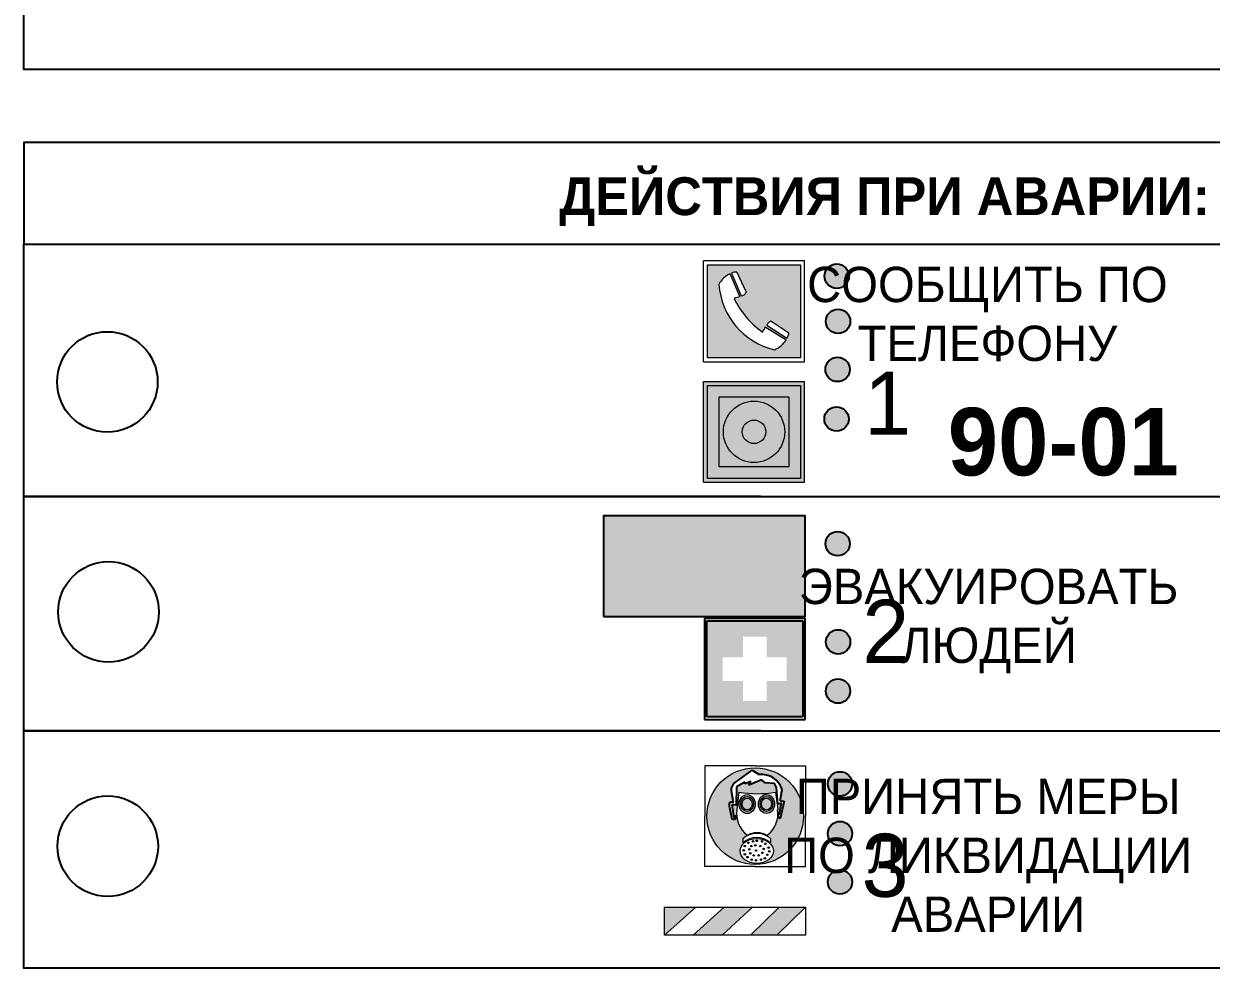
# Model space of a CAD drawing. Header units: millimetres. Extents: x 13810 to 67229, y 12374 to 21950.
# Drawn here: x 18328.1 to 18422.3, y 19586.1 to 19660.9 of the extents above; entities that cross this region are included whole.
import ezdxf

# ---------------------------------------------------------------- set-up
doc = ezdxf.new("R2010")
doc.units = ezdxf.units.MM
doc.styles.add('обычный', font='arial.ttf')

# ---------------------------------------------------------------- blocks, each defined once
blk = doc.blocks.new('A$C38D26F80')
h = blk.add_hatch(color=5)
h.dxf.hatch_style = 1
h.paths.add_polyline_path([(-8.77, -4.48, 1), (-0.19, -4.48, 1)])
h.paths.add_polyline_path([(-6.75, -3.58), (-6.75, -3.31), (-6.62, -3.22), (-6.5, -3.22), (-6.42, -3.3), (-6.39, -3.28), (-6.59, -2.23), (-6.59, -2.01), (-6.38, -1.58), (-4.76, -0.4), (-4.13, -0.79, -0.362848), (-2.1, -2.1, -0.201049), (-2.17, -2.48, 0.085434), (-2.26, -3.13), (-1.9, -3.16), (-2.25, -4.7), (-2.4, -4.59), (-2.43, -4.34), (-2.36, -4.34), (-2.14, -3.34), (-2.47, -3.42), (-2.58, -1.95), (-2.77, -1.58), (-3.58, -1.52), (-3.92, -1.26), (-5.05, -1.73), (-4.87, -1.39), (-5.41, -1.6), (-5.41, -1.46), (-6.13, -1.87), (-6.18, -3.5), (-6.56, -3.47), (-6.37, -4.59), (-6.16, -4.43), (-6.16, -4.66), (-6.36, -4.79), (-6.37, -4.8), (-6.51, -4.76)], flags=16)
h.paths.add_polyline_path([(-6.51, -4.76), (-6.36, -4.79), (-6.37, -4.8)], flags=0)
h.paths.add_polyline_path([(-5.92, -2.34, 0.089508), (-2.67, -2.35), (-2.48, -3.88, -0.268602), (-3.4, -6.18, 0.262449), (-5.2, -6.18, -0.268602), (-6.11, -3.88)], flags=16)
edge = h.paths.add_edge_path(flags=16)
edge.add_ellipse((-5.19, -3.41), major_axis=(0, 0.842), ratio=0.848992, start_angle=0, end_angle=360)
edge = h.paths.add_edge_path(flags=0)
edge.add_ellipse((-5.19, -3.39), major_axis=(0, 0.665), ratio=0.853798, start_angle=0, end_angle=360)
edge = h.paths.add_edge_path(flags=0)
edge.add_ellipse((-5.19, -3.4), major_axis=(0, 0.528), ratio=0.864094, start_angle=0, end_angle=360)
edge = h.paths.add_edge_path(flags=16)
edge.add_ellipse((-3.47, -3.4), major_axis=(0, 0.842), ratio=0.848992, start_angle=0, end_angle=360)
h.paths.add_polyline_path([(-3.13, -6.45), (-3.13, -6.84, 0.383174), (-5.57, -6.85), (-5.57, -6.49, -0.369952)], flags=16)
edge = h.paths.add_edge_path(flags=0)
edge.add_ellipse((-3.47, -3.39), major_axis=(0, 0.665), ratio=0.853798, start_angle=0, end_angle=360)
edge = h.paths.add_edge_path(flags=0)
edge.add_ellipse((-3.47, -3.4), major_axis=(0, 0.528), ratio=0.864094, start_angle=0, end_angle=360)
edge = h.paths.add_edge_path(flags=16)
edge.add_ellipse((-4.34, -7.57), major_axis=(-1.48, 0), ratio=0.744955, start_angle=0, end_angle=360)
h.paths.add_polyline_path([(-5.01, -6.85, -1), (-5.15, -6.85, -1)], flags=0)
h.paths.add_polyline_path([(-5.33, -7.14, -1), (-5.47, -7.14, -1)], flags=0)
h.paths.add_polyline_path([(-4.61, -6.71, -1), (-4.74, -6.71, -1)], flags=16)
h.paths.add_polyline_path([(-5.43, -7.51, -1), (-5.57, -7.51, -1)], flags=0)
h.paths.add_polyline_path([(-4.26, -6.67, -1), (-4.4, -6.67, -1)], flags=16)
h.paths.add_polyline_path([(-4.74, -7.14, -1), (-4.88, -7.14, -1)], flags=0)
h.paths.add_polyline_path([(-4.93, -7.43, -1), (-5.07, -7.43, -1)], flags=0)
h.paths.add_polyline_path([(-4.41, -7.07, -1), (-4.54, -7.07, -1)], flags=0)
h.paths.add_polyline_path([(-5.33, -7.87, -1), (-5.46, -7.87, -1)], flags=0)
h.paths.add_polyline_path([(-3.8, -6.71, -1), (-3.94, -6.71, -1)], flags=16)
h.paths.add_polyline_path([(-4.85, -7.78, -1), (-4.98, -7.78, -1)], flags=0)
h.paths.add_polyline_path([(-3.96, -7.14, -1), (-4.1, -7.14, -1)], flags=0)
h.paths.add_polyline_path([(-4.33, -7.53, -1), (-4.47, -7.53, -1)], flags=0)
h.paths.add_polyline_path([(-5.09, -8.12, -1), (-5.23, -8.12, -1)], flags=0)
h.paths.add_polyline_path([(-3.5, -6.94, -1), (-3.64, -6.94, -1)], flags=0)
h.paths.add_polyline_path([(-4.54, -7.97, -1), (-4.68, -7.97, -1)], flags=0)
h.paths.add_polyline_path([(-3.66, -7.39, -1), (-3.8, -7.39, -1)], flags=0)
h.paths.add_polyline_path([(-4.73, -8.35, -1), (-4.86, -8.35, -1)], flags=0)
h.paths.add_polyline_path([(-4.09, -7.96, -1), (-4.23, -7.96, -1)], flags=0)
h.paths.add_polyline_path([(-3.77, -7.74, -1), (-3.91, -7.74, -1)], flags=0)
h.paths.add_polyline_path([(-3.22, -7.27, -1), (-3.35, -7.27, -1)], flags=0)
h.paths.add_polyline_path([(-4.34, -8.4, -1), (-4.47, -8.4, -1)], flags=0)
h.paths.add_polyline_path([(-3.16, -7.61, -1), (-3.3, -7.61, -1)], flags=0)
h.paths.add_polyline_path([(-3.9, -8.35, -1), (-4.04, -8.35, -1)], flags=0)
h.paths.add_polyline_path([(-3.32, -7.91, -1), (-3.46, -7.91, -1)], flags=0)
h.paths.add_polyline_path([(-3.55, -8.23, -1), (-3.69, -8.23, -1)], flags=0)
at = {"color": 5, "lineweight": 5}
for p, q in [((-4.48, 0), (-8.96, 0)), ((-8.96, 0), (-8.96, -4.48)), ((-4.48, 0), (0, 0)), ((0, 0), (0, -4.48)), ((-6.38, -1.58), (-4.76, -0.4)), ((-4.76, -0.4), (-4.13, -0.79)), ((-6.59, -2.01), (-6.38, -1.58)), ((-6.59, -2.23), (-6.59, -2.01)), ((-6.13, -1.87), (-6.18, -3.5)), ((-5.41, -1.46), (-6.13, -1.87)), ((-4.87, -1.39), (-5.41, -1.6)), ((-5.41, -1.6), (-5.41, -1.46)), ((-3.92, -1.26), (-5.05, -1.73)), ((-5.05, -1.73), (-4.87, -1.39)), ((-3.58, -1.52), (-3.92, -1.26)), ((-2.77, -1.58), (-3.58, -1.52)), ((-2.58, -1.95), (-2.77, -1.58)), ((-2.47, -3.42), (-2.58, -1.95)), ((-6.39, -3.28), (-6.59, -2.23)), ((-5.92, -2.34), (-6.11, -3.88)), ((-2.67, -2.34), (-2.48, -3.88)), ((-1.9, -3.16), (-2.26, -3.13)), ((-6.75, -3.31), (-6.62, -3.22)), ((-6.75, -3.58), (-6.75, -3.31)), ((-6.51, -4.76), (-6.75, -3.58)), ((-6.62, -3.22), (-6.5, -3.22)), ((-6.18, -3.5), (-6.56, -3.47)), ((-6.56, -3.47), (-6.37, -4.59)), ((-6.5, -3.22), (-6.42, -3.3)), ((-6.42, -3.3), (-6.39, -3.28)), ((-2.14, -3.34), (-2.47, -3.42)), ((-2.36, -4.34), (-2.14, -3.34)), ((-2.25, -4.7), (-1.9, -3.16)), ((-8.96, -8.96), (-8.96, -4.48)), ((-6.37, -4.8), (-6.51, -4.76)), ((-6.37, -4.59), (-6.16, -4.43)), ((-6.16, -4.66), (-6.37, -4.8)), ((-6.16, -4.43), (-6.16, -4.66)), ((-2.43, -4.34), (-2.4, -4.59)), ((-2.43, -4.34), (-2.36, -4.34)), ((-2.4, -4.59), (-2.25, -4.7)), ((0, -8.96), (0, -4.48)), ((-5.57, -6.49), (-5.57, -6.85)), ((-3.13, -6.45), (-3.13, -6.84)), ((-4.48, -8.96), (-8.96, -8.96)), ((-4.48, -8.96), (0, -8.96))]:
    blk.add_line(p, q, dxfattribs=at)
at = {"color": 5}
for p, q in [((-6.38, -1.58), (-4.76, -0.4)), ((-4.76, -0.4), (-4.13, -0.79)), ((-6.59, -2.01), (-6.38, -1.58)), ((-6.59, -2.23), (-6.59, -2.01)), ((-6.13, -1.87), (-6.18, -3.5)), ((-5.41, -1.46), (-6.13, -1.87)), ((-4.87, -1.39), (-5.41, -1.6)), ((-5.41, -1.6), (-5.41, -1.46)), ((-3.92, -1.26), (-5.05, -1.73)), ((-5.05, -1.73), (-4.87, -1.39)), ((-3.58, -1.52), (-3.92, -1.26)), ((-2.77, -1.58), (-3.58, -1.52)), ((-2.58, -1.95), (-2.77, -1.58)), ((-2.47, -3.42), (-2.58, -1.95)), ((-6.39, -3.28), (-6.59, -2.23)), ((-2.26, -3.13), (-1.9, -3.16)), ((-6.75, -3.31), (-6.62, -3.22)), ((-6.75, -3.58), (-6.75, -3.31)), ((-6.51, -4.76), (-6.75, -3.58)), ((-6.62, -3.22), (-6.5, -3.22)), ((-6.18, -3.5), (-6.56, -3.47)), ((-6.56, -3.47), (-6.37, -4.59)), ((-6.5, -3.22), (-6.42, -3.3)), ((-6.42, -3.3), (-6.39, -3.28)), ((-2.14, -3.34), (-2.47, -3.42)), ((-2.36, -4.34), (-2.14, -3.34)), ((-1.9, -3.16), (-2.25, -4.7)), ((-6.37, -4.8), (-6.51, -4.76)), ((-6.36, -4.79), (-6.51, -4.76)), ((-6.37, -4.59), (-6.16, -4.43)), ((-6.16, -4.66), (-6.37, -4.8)), ((-6.16, -4.66), (-6.36, -4.79)), ((-6.16, -4.43), (-6.16, -4.66)), ((-2.4, -4.59), (-2.43, -4.34)), ((-2.43, -4.34), (-2.36, -4.34)), ((-2.25, -4.7), (-2.4, -4.59))]:
    blk.add_line(p, q, dxfattribs=at)
at = {"color": 5, "lineweight": 5}
for centre, radius in [((-4.48, -4.48), 4.29), ((-5.4, -7.14), 0.0678), ((-5.08, -6.85), 0.0678), ((-5, -7.43), 0.0678), ((-4.81, -7.14), 0.0678), ((-4.67, -6.71), 0.0678), ((-4.47, -7.07), 0.0678), ((-4.33, -6.67), 0.0678), ((-4.03, -7.14), 0.0678), ((-3.87, -6.71), 0.0678), ((-3.73, -7.39), 0.0678), ((-3.57, -6.94), 0.0678), ((-3.28, -7.27), 0.0678), ((-5.5, -7.51), 0.0678), ((-5.4, -7.87), 0.0678), ((-5.16, -8.12), 0.0678), ((-4.91, -7.78), 0.0678), ((-4.79, -8.35), 0.0678), ((-4.61, -7.97), 0.0678), ((-4.4, -7.53), 0.0678), ((-4.4, -8.4), 0.0678), ((-4.16, -7.96), 0.0678), ((-3.97, -8.35), 0.0678), ((-3.84, -7.74), 0.0678), ((-3.62, -8.23), 0.0678), ((-3.39, -7.91), 0.0678), ((-3.23, -7.61), 0.0678)]:
    blk.add_circle(centre, radius, dxfattribs=at)
at = {"color": 5}
for centre, radius, start, end in [((-3.89, -2.66), 1.88, 17.387, 97.1599), ((-2.6, -2.2), 0.511, 326.3906, 11.8614), ((-0.35, -3.07), 1.91, 162.2553, 181.7878)]:
    blk.add_arc(centre, radius, start, end, dxfattribs=at)
at = {"color": 5, "lineweight": 5}
for centre, radius, start, end in [((-2.6, -2.2), 0.513, 326.4781, 11.7739), ((-4.28, 6.66), 9.15, 259.6987, 280.1569), ((-0.47, -3.05), 1.79, 161.5846, 182.4584), ((-3.66, -4.24), 2.47, 171.573, 231.7124), ((-4.93, -4.24), 2.47, 308.2876, 8.427), ((-4.33, -7.88), 1.87, 50.358, 131.5662), ((-4.3, -7.78), 1.83, 60.5889, 119.4111), ((-4.34, -8.2), 1.82, 48.4943, 132.3565)]:
    blk.add_arc(centre, radius, start, end, dxfattribs=at)
for centre, major_axis, ratio in [((-5.19, -3.41), (0, 0.842), 0.848992), ((-5.19, -3.39), (0, 0.665), 0.853798), ((-5.19, -3.4), (0, 0.528), 0.864094), ((-3.47, -3.4), (0, 0.842), 0.848992), ((-3.47, -3.39), (0, 0.665), 0.853798), ((-3.47, -3.4), (0, 0.528), 0.864094), ((-4.34, -7.57), (-1.48, 0), 0.744955)]:
    blk.add_ellipse(centre, major_axis=major_axis, ratio=ratio, dxfattribs=at)
blk = doc.blocks.new('A$C47DD6509')
at = {"lineweight": 5}
for points in [[(-8.691, 0), (-11.193, 0), (-11.193, -2.219)], [(-4.218, 0), (-6.447, 0), (-8.914, -2.219), (-6.606, -2.219)], [(0, 0), (-2.089, 0), (-4.357, -2.219), (-2.288, -2.219)]]:
    blk.add_hatch(color=242, dxfattribs=at).paths.add_polyline_path(points)
at = {"color": 242, "lineweight": 5}
for p, q in [((-11.193, -2.219), (-8.691, 0)), ((-11.193, -2.219), (-11.193, 0)), ((-11.193, 0), (-8.691, 0)), ((-11.193, 0), (0, 0)), ((-8.914, -2.219), (-6.447, 0)), ((-6.606, -2.219), (-4.218, 0)), ((-4.357, -2.219), (-2.089, 0)), ((-2.288, -2.219), (0, 0)), ((0, 0), (0, -2.219)), ((0, -2.219), (-11.193, -2.219))]:
    blk.add_line(p, q, dxfattribs=at)
blk = doc.blocks.new('A$C32E8229D')
at = {"true_color": 0xffffff}
blk.add_hatch(color=7, dxfattribs=at).paths.add_polyline_path([(0, 0), (0, -8), (16, -8), (16, 0)])
h = blk.add_hatch(color=126)
h.paths.add_polyline_path([(0.2, -0.2), (15.8, -0.2), (15.8, -7.8), (0.2, -7.8)])
h.paths.add_polyline_path([(13.492, -2.045), (12.079, -2.045), (11.368, -2.625, 0.162397), (11.289, -2.839), (11.289, -3.633), (10.352, -3.633), (10.352, -4.047), (11.684, -4.047), (11.684, -3.477), (12.26, -4.279), (11.289, -5.103), (11.289, -6.781), (11.853, -6.781), (11.853, -5.443), (12.798, -4.643), (12.798, -5.939), (14.462, -5.939), (14.462, -5.389), (13.45, -5.389), (13.45, -3.967), (12.458, -2.586), (13.151, -2.586), (13.694, -3.343), (14.176, -2.998)], flags=16)
h.paths.add_polyline_path([(10.741, -1.821, 1), (11.797, -1.821, 1)], flags=16)
h.paths.add_polyline_path([(9.387, -3.588), (5.989, -3.588), (6.561, -3.026), (5.911, -3.026), (5.105, -3.833), (5.911, -4.64), (6.561, -4.64), (5.989, -4.093), (9.387, -4.093)], flags=16)
h.paths.add_polyline_path([(4.289, -1.083), (1.724, -1.083), (1.724, -6.601), (4.289, -6.601)], flags=16)
at = {"color": 126}
blk.add_lwpolyline([(16, -8), (0, -8), (0, 0), (16, 0)], close=True, dxfattribs=at)
blk = doc.blocks.new('A$C18900ED3')
h = blk.add_hatch(color=126)
h.paths.add_polyline_path([(-0.18, -0.18), (-7.02, -0.18), (-7.02, -7.02), (-0.18, -7.02)])
h.paths.add_polyline_path([(-5.889, -4.459), (-5.889, -2.771), (-4.456, -2.771), (-4.456, -1.308), (-2.767, -1.308), (-2.767, -2.771), (-1.334, -2.771), (-1.334, -4.459), (-2.767, -4.459), (-2.767, -5.892), (-4.456, -5.892), (-4.456, -4.459)], flags=16)
at = {"color": 126}
for p, q in [((-7.2, 0), (-7.2, -7.2)), ((0, 0), (-7.2, 0)), ((0, -7.2), (0, 0)), ((-7.02, -7.02), (-7.02, -0.18)), ((-7.02, -0.18), (-0.18, -0.18)), ((-0.18, -0.18), (-0.18, -7.02)), ((-7.2, -7.2), (0, -7.2)), ((-0.18, -7.02), (-7.02, -7.02))]:
    blk.add_line(p, q, dxfattribs=at)
blk = doc.blocks.new('A$C456E1F9C')
at = {"lineweight": 5}
h = blk.add_hatch(color=242, dxfattribs=at)
h.paths.add_polyline_path([(0.51, -1.47), (0.51, -13.26), (12.29, -13.26), (12.29, -1.47)])
h.paths.add_polyline_path([(5.42, -4.95, -0.254479), (4.78, -5.4), (3.52, -2.53, -0.209735), (4.23, -2.4)], flags=16)
h.paths.add_polyline_path([(8.53, -8.6), (10.87, -10.17), (10.54, -10.76), (8.03, -9.13, -0.192251)], flags=16)
h.paths.add_polyline_path([(4.61, -5.49, 0.005518), (3.87, -5.72, 0.128647), (7.49, -10.01, 0.00809), (7.83, -9.33), (10.47, -10.97, -0.16736), (8.99, -12.25, -0.327862), (1.95, -3.95, -0.166952), (3.36, -2.62)], flags=16)
at = {"color": 242, "lineweight": 5}
for p, q in [((0, -13.77), (0, -0.97)), ((12.8, -0.97), (0, -0.97)), ((12.8, -13.77), (12.8, -0.97)), ((4.61, -5.49), (3.36, -2.62)), ((3.52, -2.53), (4.78, -5.4)), ((4.23, -2.4), (5.42, -4.95)), ((10.81, -10.12), (8.53, -8.6)), ((7.83, -9.33), (10.47, -10.97)), ((8.03, -9.13), (10.54, -10.76)), ((10.54, -10.76), (10.8, -10.3)), ((10.8, -10.3), (10.81, -10.12)), ((0, -13.77), (12.8, -13.77))]:
    blk.add_line(p, q, dxfattribs=at)
blk.add_lwpolyline([(0.51, -1.47), (12.29, -1.47), (12.29, -13.26), (0.51, -13.26)], close=True, dxfattribs=at)
for centre, radius, start, end in [((4.59, -5.34), 2.99, 114.2845, 152.1974), ((4.02, -3.27), 0.891, 76.3284, 123.7092), ((11.12, -3.31), 9.19, 183.9915, 256.6009), ((14.98, -39.1), 35.17, 107.1487, 108.4135), ((13.86, -0.94), 11.08, 205.5536, 234.8762), ((4.68, -4.59), 0.824, 276.9621, 334.0723), ((8.94, -9.5), 0.989, 114.4092, 157.9388), ((-13.31, 0.8), 23.44, 332.5487, 334.4027), ((7.87, -9.46), 3, 291.9291, 329.9329)]:
    blk.add_arc(centre, radius, start, end, dxfattribs=at)
blk = doc.blocks.new('A$C54414219')
at = {"true_color": 0xffffff}
h = blk.add_hatch(color=7, dxfattribs=at)
h.paths.add_polyline_path([(2.39, -9.45), (2.39, -18.3), (11.23, -18.3), (11.23, -9.45)], flags=0)
h.paths.add_polyline_path([(10.71, -13.87, -1), (2.92, -13.87, -1)], flags=0)
h.paths.add_polyline_path([(8.3, -13.87, -1), (5.33, -13.87, -1)], flags=0)
h.paths.add_polyline_path([(0.41, -7.47), (0.41, -20.27), (13.21, -20.27), (13.21, -7.47)])
h.paths.add_polyline_path([(0.92, -19.77), (12.71, -19.77), (12.71, -7.98), (0.92, -7.98)], flags=16)
h.paths.add_polyline_path([(11.23, -9.45), (11.23, -18.3), (2.39, -18.3), (2.39, -9.45)], flags=0)
at = {"lineweight": 5}
h = blk.add_hatch(color=242, dxfattribs=at)
h.paths.add_polyline_path([(12.71, -7.98), (0.92, -7.98), (0.92, -19.77), (12.71, -19.77)])
h.paths.add_polyline_path([(11.23, -18.3), (2.39, -18.3), (2.39, -9.45), (11.23, -9.45)], flags=16)
h.paths.add_polyline_path([(10.71, -13.87, -1), (2.92, -13.87, -1)], flags=0)
h.paths.add_polyline_path([(8.3, -13.87, -1), (5.33, -13.87, -1)], flags=0)
at = {"true_color": 0xffffff}
h = blk.add_hatch(color=7, dxfattribs=at)
h.paths.add_polyline_path([(2.39, -9.45), (2.39, -18.3), (11.23, -18.3), (11.23, -9.45)])
h.paths.add_polyline_path([(10.71, -13.87, -1), (2.92, -13.87, -1)], flags=16)
h.paths.add_polyline_path([(8.3, -13.87, -1), (5.33, -13.87, -1)], flags=0)
at = {"lineweight": 5}
h = blk.add_hatch(color=242, dxfattribs=at)
h.paths.add_polyline_path([(2.92, -13.87, 1), (10.71, -13.87, 1)])
h.paths.add_polyline_path([(8.3, -13.87, -1), (5.33, -13.87, -1)], flags=16)
at = {"color": 242, "lineweight": 5}
for p, q in [((0.41, -20.27), (0.41, -7.47)), ((0.41, -7.47), (13.21, -7.47)), ((0.41, -7.47), (13.21, -7.47)), ((13.21, -20.27), (13.21, -7.47)), ((0.41, -20.27), (13.21, -20.27))]:
    blk.add_line(p, q, dxfattribs=at)
for points in [[(0.92, -7.98), (12.71, -7.98), (12.71, -19.77), (0.92, -19.77)], [(2.39, -9.45), (11.23, -9.45), (11.23, -18.3), (2.39, -18.3)]]:
    blk.add_lwpolyline(points, close=True, dxfattribs=at)
for radius in [3.89, 1.49]:
    blk.add_circle((6.81, -13.87), radius, dxfattribs=at)

msp = doc.modelspace()

# ---------------------------------------------------------------- hatches: boundary and pattern name
at = {"lineweight": 0}
h = msp.add_hatch(color=256, dxfattribs=at)
h.dxf.hatch_style = 1
h.paths.add_polyline_path([(18391.604, 19640.938, 1), (18393.536, 19640.938, 1)])
h = msp.add_hatch(color=256, dxfattribs=at)
h.dxf.hatch_style = 1
h.paths.add_polyline_path([(18391.709, 19637.354, 1), (18393.641, 19637.354, 1)])
h = msp.add_hatch(color=256, dxfattribs=at)
h.dxf.hatch_style = 1
h.paths.add_polyline_path([(18391.67, 19633.544, 1), (18393.602, 19633.544, 1)])
h = msp.add_hatch(color=256, dxfattribs=at)
h.dxf.hatch_style = 1
h.paths.add_polyline_path([(18391.588, 19629.615, 1), (18393.519, 19629.615, 1)])
h = msp.add_hatch(color=256, dxfattribs=at)
h.dxf.hatch_style = 1
h.paths.add_polyline_path([(18391.672, 19619.729, 1), (18393.604, 19619.729, 1)])
h = msp.add_hatch(color=256, dxfattribs=at)
h.dxf.hatch_style = 1
h.paths.add_polyline_path([(18391.713, 19611.948, 1), (18393.645, 19611.948, 1)])
h = msp.add_hatch(color=256, dxfattribs=at)
h.dxf.hatch_style = 1
h.paths.add_polyline_path([(18391.705, 19608.047, 1), (18393.637, 19608.047, 1)])
h = msp.add_hatch(color=256, dxfattribs=at)
h.dxf.hatch_style = 1
h.paths.add_polyline_path([(18391.864, 19600.691, 1), (18393.795, 19600.691, 1)])
h = msp.add_hatch(color=256, dxfattribs=at)
h.dxf.hatch_style = 1
h.paths.add_polyline_path([(18391.858, 19596.749, 1), (18393.79, 19596.749, 1)])
h = msp.add_hatch(color=256, dxfattribs=at)
h.dxf.hatch_style = 1
h.paths.add_polyline_path([(18391.86, 19592.913, 1), (18393.792, 19592.913, 1)])

# ---------------------------------------------------------------- linework, layer by layer
at = {"color": 0}
msp.add_lwpolyline([(18328.125, 19722.783), (18471.892, 19722.783), (18471.892, 19657.332), (18328.125, 19657.332)], close=True, dxfattribs=at)
for points in [[(18328.125, 19643.474), (18471.892, 19643.474), (18471.892, 19651.525), (18328.125, 19651.525)], [(18328.125, 19643.474), (18471.892, 19643.474), (18471.892, 19586.074), (18328.125, 19586.074)]]:
    msp.add_lwpolyline(points, close=True)
for points in [[(18386.542, 19623.478), (18328.125, 19623.478), (18471.892, 19623.478)], [(18386.542, 19604.904), (18328.125, 19604.904), (18471.892, 19604.904)]]:
    msp.add_lwpolyline(points)
for centre, radius in [((18392.57, 19640.938), 0.966), ((18392.675, 19637.354), 0.966), ((18334.751, 19632.554), 3.984), ((18392.636, 19633.544), 0.966), ((18392.554, 19629.615), 0.966), ((18392.638, 19619.729), 0.966), ((18334.845, 19614.325), 3.984), ((18392.679, 19611.948), 0.966), ((18392.671, 19608.047), 0.966), ((18392.83, 19600.691), 0.966), ((18334.783, 19595.747), 3.984), ((18392.824, 19596.749), 0.966), ((18392.826, 19592.913), 0.966)]:
    msp.add_circle(centre, radius)

# ---------------------------------------------------------------- block references
for name, p, xscale, yscale, zscale in [('A$C456E1F9C', (18382.014, 19642.755), 0.625, 0.625, 0.625), ('A$C54414219', (18381.757, 19637.267), 0.625, 0.625, 0.625), ('A$C18900ED3', (18390.079, 19613.802), 1.111111111007631, 1.111111111007631, 1.111111111007631), ('A$C38D26F80', (18390.102, 19602.132), 0.8928571427240968, 0.8928571427240968, 0.8928571427240968)]:
    msp.add_blockref(name, p, dxfattribs=dict(xscale=xscale, yscale=yscale, zscale=zscale))
at = {"xscale": -1}
msp.add_blockref('A$C32E8229D', (18390.079, 19621.951), dxfattribs=at)
at = {"color": 242, "true_color": 0xc1121c}
msp.add_blockref('A$C47DD6509', (18390.101, 19590.915), dxfattribs=at)

# ---------------------------------------------------------------- texts
at = {"lineweight": 0, "attachment_point": 5, "style": 'обычный'}
for s, insert, char_height, width in [('{\\fProxima Nova Rg|b1|i0|c204|p2;ДЕЙСТВИЯ ПРИ АВАРИИ: СОХРАНЯЙТЕ СПОКОЙСТВИЕ\\H1.6644x; }', (18427.071, 19646.842), 3, 175.17361), ('{\\fProxima Nova Rg|b0|i0|c204|p2;СООБЩИТЬ ПО \\PТЕЛЕФОНУ}', (18404.51, 19637.927), 2.8, 126.64835), ('{\\fProxima Nova Rg|b0|i0|c204|p2;1\\H1.1667x; }', (18396.612, 19630.861), 5, 126.64835), ('{\\fProxima Nova Rg|b1|i0|c204|p2;\\H1.0714x;90-01\\fProxima Nova Rg|b0|i0|c204|p2;\\H0.93331x; \\H1.3449x; }', (18410.535, 19627.783), 5, 126.64835), ('{\\fProxima Nova Rg|b0|i0|c204|p2;ЭВАКУИРОВАТЬ \\PЛЮДЕЙ}', (18404.611, 19613.605), 2.8, 126.64835), ('{\\fProxima Nova Rg|b0|i0|c204|p2;2\\H1.1967x; }', (18396.461, 19612.778), 5, 126.64835), ('{\\fProxima Nova Rg|b0|i0|c204|p2;ПРИНЯТЬ МЕРЫ \\PПО ЛИКВИДАЦИИ \\PАВАРИИ}', (18404.573, 19595.026), 2.8, 126.64835), ('{\\fProxima Nova Rg|b0|i0|c204|p2;3\\H1.1967x; }', (18396.399, 19594.201), 5, 126.64835)]:
    msp.add_mtext(s, dxfattribs=dict(at, insert=insert, char_height=char_height, width=width))

doc.saveas('drawing.dxf')
